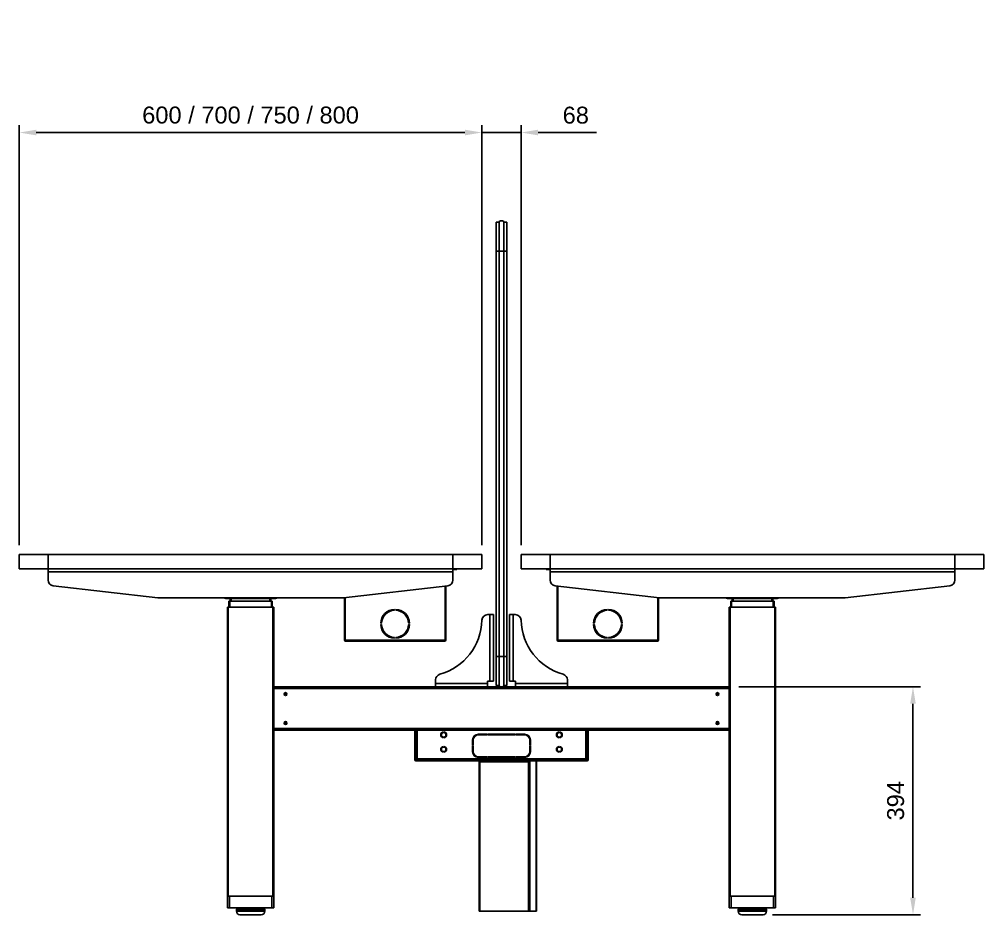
# Model space of a CAD drawing. Header units: millimetres. Extents: x -429 to 14753, y -632 to 5751.
# Drawn here: x 9592 to 11260, y 4166 to 5715 of the extents above; entities that cross this region are included whole.
import ezdxf

# ---------------------------------------------------------------- set-up
doc = ezdxf.new("R2010")
doc.units = ezdxf.units.MM
doc.header["$LTSCALE"] = 100
doc.layers.add('FURNISHERS', color=4, linetype='Continuous', lineweight=25)
doc.styles.get("Standard").update_dxf_attribs({"font": 'arial.ttf'})
doc.dimstyles.new('CGJ', dxfattribs={"dimscale": 13, "dimtxt": 2.25, "dimasz": 2.25, "dimexe": 1, "dimexo": 1.25, "dimgap": 1.15, "dimtad": 1, "dimtoh": 1, "dimdec": 1, "dimdsep": 46, "dimtxsty": 'Standard', "dimcen": 0, "dimclrd": 2, "dimclre": 2, "dimclrt": 2, "dimadec": 0, "dimazin": 0, "dimtfac": 1, "dimtdec": 1, "dimtmove": 0, "dimatfit": 0, "dimfxl": 1, "dimtolj": 1, "dimtzin": 0, "dimlwe": -1, "dimarcsym": 2})

# ---------------------------------------------------------------- blocks, each defined once
blk = doc.blocks.new('*D75')
at = {"layer": 'Defpoints', "color": 0, "transparency": 16777216}
for p in [(10392.2, 5519), (9592.2, 4789.5), (10392.2, 4789.5)]:
    blk.add_point(p, dxfattribs=at)
at = {"layer": 'FURNISHERS', "color": 2, "transparency": 16777216}
for p, q in [((9592.2, 4805.7), (9592.2, 5532)), ((10392.2, 4805.7), (10392.2, 5532))]:
    blk.add_line(p, q, dxfattribs=at)
at = {"layer": 'FURNISHERS', "color": 2, "lineweight": -2, "transparency": 16777216}
blk.add_line((9621.5, 5519), (10363, 5519), dxfattribs=at)
at = {"layer": 'FURNISHERS', "color": 2, "transparency": 16777216}
for points in [[(9621.5, 5523.9), (9621.5, 5514.2), (9592.2, 5519)], [(10363, 5523.9), (10363, 5514.2), (10392.2, 5519)]]:
    blk.add_solid(points, dxfattribs=at)
at = {"layer": 'FURNISHERS', "color": 2, "transparency": 16777216, "insert": (9992.2, 5549.1), "char_height": 29.25, "attachment_point": 5}
blk.add_mtext('\\A1;600 / 700 / 750 / 800', dxfattribs=at)
blk = doc.blocks.new('*D76')
at = {"layer": 'Defpoints', "color": 0, "transparency": 16777216}
for p in [(10820.2, 4560.5), (10878.7, 4166.5), (11137.9, 4166.5)]:
    blk.add_point(p, dxfattribs=at)
at = {"layer": 'FURNISHERS', "color": 2, "transparency": 16777216}
for p, q in [((10836.5, 4560.5), (11150.9, 4560.5)), ((10895, 4166.5), (11150.9, 4166.5))]:
    blk.add_line(p, q, dxfattribs=at)
at = {"layer": 'FURNISHERS', "color": 2, "lineweight": -2, "transparency": 16777216}
blk.add_line((11137.9, 4531.2), (11137.9, 4195.7), dxfattribs=at)
at = {"layer": 'FURNISHERS', "color": 2, "transparency": 16777216}
for points in [[(11133, 4531.2), (11142.7, 4531.2), (11137.9, 4560.5)], [(11133, 4195.7), (11142.7, 4195.7), (11137.9, 4166.5)]]:
    blk.add_solid(points, dxfattribs=at)
at = {"layer": 'FURNISHERS', "color": 2, "transparency": 16777216, "insert": (11108, 4363.5), "char_height": 29.25, "attachment_point": 5, "rotation": 90}
blk.add_mtext('\\A1;394', dxfattribs=at)
blk = doc.blocks.new('*D77')
at = {"layer": 'Defpoints', "color": 0, "transparency": 16777216}
for p in [(10460.2, 5519), (10392.2, 4789.5), (10460.2, 4789.5)]:
    blk.add_point(p, dxfattribs=at)
at = {"layer": 'FURNISHERS', "color": 2, "transparency": 16777216}
for p, q in [((10392.2, 4805.7), (10392.2, 5532)), ((10460.2, 4805.7), (10460.2, 5532))]:
    blk.add_line(p, q, dxfattribs=at)
at = {"layer": 'FURNISHERS', "color": 2, "lineweight": -2, "transparency": 16777216}
for p, q in [((10363, 5519), (10333.7, 5519)), ((10392.2, 5519), (10460.2, 5519)), ((10489.5, 5519), (10590.7, 5519))]:
    blk.add_line(p, q, dxfattribs=at)
at = {"layer": 'FURNISHERS', "color": 2, "transparency": 16777216}
for points in [[(10363, 5523.9), (10363, 5514.2), (10392.2, 5519)], [(10489.5, 5523.9), (10489.5, 5514.2), (10460.2, 5519)]]:
    blk.add_solid(points, dxfattribs=at)
at = {"layer": 'FURNISHERS', "color": 2, "transparency": 16777216, "insert": (10554.7, 5548.9), "char_height": 29.25, "attachment_point": 5}
blk.add_mtext('\\A1;68', dxfattribs=at)

msp = doc.modelspace()

# ---------------------------------------------------------------- linework, layer by layer
at = {"color": 7, "linetype": 'Continuous', "lineweight": -3}
for p, q in [((10417.21, 5313.99), (10417.21, 5363.99)), ((10417.21, 5363.99), (10422.21, 5363.99)), ((10422.21, 5364.99), (10422.21, 5313.99)), ((10422.45, 5365.42), (10422.45, 5313.99)), ((10429.97, 5365.42), (10429.97, 5313.99)), ((10430.21, 5364.99), (10430.21, 5313.99)), ((10430.21, 5363.99), (10435.21, 5363.99)), ((10435.21, 5313.99), (10435.21, 5363.99)), ((10417.21, 4612.99), (10417.21, 5313.99)), ((10417.21, 5313.99), (10422.21, 5313.99)), ((10422.45, 5313.99), (10422.21, 5313.99)), ((10422.21, 5313.99), (10422.21, 4612.99)), ((10429.97, 5313.99), (10422.45, 5313.99)), ((10422.45, 5313.99), (10422.45, 4612.99)), ((10429.97, 5313.99), (10429.97, 4612.99)), ((10430.21, 5313.99), (10429.97, 5313.99)), ((10430.21, 5313.99), (10430.21, 4612.99)), ((10430.21, 5313.99), (10435.21, 5313.99)), ((10435.21, 4612.99), (10435.21, 5313.99)), ((9592.21, 4764.49), (9592.21, 4789.49)), ((9592.21, 4789.49), (9642.21, 4789.49)), ((9642.21, 4789.49), (9642.21, 4764.49)), ((9642.21, 4789.49), (10342.21, 4789.49)), ((10342.21, 4764.49), (10342.21, 4789.49)), ((10342.21, 4789.49), (10392.21, 4789.49)), ((10392.21, 4789.49), (10392.21, 4764.49)), ((10460.21, 4764.49), (10460.21, 4789.49)), ((10460.21, 4789.49), (10510.21, 4789.49)), ((10510.21, 4789.49), (10510.21, 4764.49)), ((10510.21, 4789.49), (11210.21, 4789.49)), ((11210.21, 4764.49), (11210.21, 4789.49)), ((11210.21, 4789.49), (11260.21, 4789.49)), ((11260.21, 4789.49), (11260.21, 4764.49)), ((9642.21, 4764.49), (9592.21, 4764.49)), ((9642.21, 4764.49), (10342.21, 4764.49)), ((9642.21, 4759.49), (9642.21, 4764.49)), ((9642.21, 4745.4), (9642.21, 4759.49)), ((9642.21, 4759.49), (10342.21, 4759.49)), ((10392.21, 4764.49), (10342.21, 4764.49)), ((10342.21, 4759.49), (10342.21, 4764.49)), ((10343.91, 4763.69), (10342.21, 4763.69)), ((10342.21, 4745.4), (10342.21, 4759.49)), ((10343.91, 4763.69), (10343.91, 4764.49)), ((10348.91, 4763.69), (10343.91, 4763.69)), ((10348.91, 4764.49), (10348.91, 4763.69)), ((10510.21, 4764.49), (10460.21, 4764.49)), ((10503.51, 4763.69), (10503.51, 4764.49)), ((10508.51, 4763.69), (10503.51, 4763.69)), ((10508.51, 4764.49), (10508.51, 4763.69)), ((10510.21, 4763.69), (10508.51, 4763.69)), ((10510.21, 4764.49), (11210.21, 4764.49)), ((10510.21, 4759.49), (10510.21, 4764.49)), ((10510.21, 4745.4), (10510.21, 4759.49)), ((10510.21, 4759.49), (11210.21, 4759.49)), ((11260.21, 4764.49), (11210.21, 4764.49)), ((11210.21, 4759.49), (11210.21, 4764.49)), ((11210.21, 4745.4), (11210.21, 4759.49)), ((9651.06, 4735.47), (9831.64, 4714.56)), ((10152.78, 4714.56), (10333.36, 4735.47)), ((10328.71, 4734.93), (10328.71, 4641.09)), ((10328.91, 4734.95), (10328.91, 4641.09)), ((10329.71, 4735.04), (10329.71, 4641.09)), ((10519.06, 4735.47), (10699.64, 4714.56)), ((10522.71, 4641.09), (10522.71, 4735.04)), ((10523.51, 4641.09), (10523.51, 4734.95)), ((10523.71, 4641.09), (10523.71, 4734.93)), ((11020.78, 4714.56), (11201.36, 4735.47)), ((9832.79, 4714.49), (10151.63, 4714.49)), ((9956.28, 4713.49), (9949.21, 4713.49)), ((9954.71, 4698.49), (9954.71, 4708.49)), ((9956.21, 4708.49), (9954.71, 4708.49)), ((9956.21, 4698.49), (9956.21, 4708.49)), ((10028.21, 4708.49), (9956.21, 4708.49)), ((9956.28, 4714.49), (9956.28, 4713.49)), ((10028.14, 4713.49), (9956.28, 4713.49)), ((9957.21, 4708.49), (9957.21, 4713.49)), ((9958.71, 4708.49), (9958.71, 4713.49)), ((10025.71, 4708.49), (10025.71, 4713.49)), ((10027.21, 4708.49), (10027.21, 4713.49)), ((10028.14, 4714.49), (10028.14, 4713.49)), ((10035.21, 4713.49), (10028.14, 4713.49)), ((10028.21, 4698.49), (10028.21, 4708.49)), ((10029.71, 4708.49), (10028.21, 4708.49)), ((10029.71, 4698.49), (10029.71, 4708.49)), ((10154.71, 4641.09), (10154.71, 4714.78)), ((10155.51, 4641.09), (10155.51, 4714.87)), ((10155.71, 4641.09), (10155.71, 4714.9)), ((10696.71, 4714.9), (10696.71, 4641.09)), ((10696.91, 4714.87), (10696.91, 4641.09)), ((10697.71, 4714.78), (10697.71, 4641.09)), ((10700.79, 4714.49), (11019.63, 4714.49)), ((10824.28, 4713.49), (10817.21, 4713.49)), ((10822.71, 4698.49), (10822.71, 4708.49)), ((10824.21, 4708.49), (10822.71, 4708.49)), ((10824.21, 4698.49), (10824.21, 4708.49)), ((10896.21, 4708.49), (10824.21, 4708.49)), ((10824.28, 4714.49), (10824.28, 4713.49)), ((10896.14, 4713.49), (10824.28, 4713.49)), ((10825.21, 4708.49), (10825.21, 4713.49)), ((10826.71, 4708.49), (10826.71, 4713.49)), ((10893.71, 4708.49), (10893.71, 4713.49)), ((10895.21, 4708.49), (10895.21, 4713.49)), ((10896.14, 4714.49), (10896.14, 4713.49)), ((10903.21, 4713.49), (10896.14, 4713.49)), ((10896.21, 4698.49), (10896.21, 4708.49)), ((10897.71, 4708.49), (10896.21, 4708.49)), ((10897.71, 4698.49), (10897.71, 4708.49)), ((9952.21, 4198.49), (9952.21, 4698.49)), ((9953.71, 4698.49), (9952.21, 4698.49)), ((9953.71, 4198.49), (9953.71, 4698.49)), ((10030.71, 4698.49), (9953.71, 4698.49)), ((10030.71, 4198.49), (10030.71, 4698.49)), ((10032.21, 4698.49), (10030.71, 4698.49)), ((10032.21, 4198.49), (10032.21, 4698.49)), ((10241.21, 4692.97), (10241.21, 4694.47)), ((10243.21, 4694.47), (10243.21, 4692.97)), ((10609.21, 4692.97), (10609.21, 4694.47)), ((10611.21, 4694.47), (10611.21, 4692.97)), ((10820.21, 4198.49), (10820.21, 4698.49)), ((10821.71, 4698.49), (10820.21, 4698.49)), ((10821.71, 4198.49), (10821.71, 4698.49)), ((10898.71, 4698.49), (10821.71, 4698.49)), ((10898.71, 4198.49), (10898.71, 4698.49)), ((10900.21, 4698.49), (10898.71, 4698.49)), ((10900.21, 4198.49), (10900.21, 4698.49)), ((10217.23, 4670.49), (10218.73, 4670.49)), ((10265.69, 4670.49), (10267.19, 4670.49)), ((10402.41, 4685.49), (10406.21, 4685.49)), ((10406.21, 4685.49), (10406.21, 4570.49)), ((10412.21, 4685.49), (10406.21, 4685.49)), ((10412.21, 4570.49), (10412.21, 4685.49)), ((10440.21, 4570.49), (10440.21, 4685.49)), ((10446.21, 4685.49), (10440.21, 4685.49)), ((10446.21, 4570.49), (10446.21, 4685.49)), ((10446.21, 4685.49), (10450.01, 4685.49)), ((10585.23, 4670.49), (10586.73, 4670.49)), ((10633.69, 4670.49), (10635.19, 4670.49)), ((10218.73, 4668.49), (10217.23, 4668.49)), ((10267.19, 4668.49), (10265.69, 4668.49)), ((10586.73, 4668.49), (10585.23, 4668.49)), ((10635.19, 4668.49), (10633.69, 4668.49)), ((10154.71, 4641.09), (10155.51, 4641.09)), ((10328.71, 4641.09), (10155.71, 4641.09)), ((10328.11, 4639.49), (10156.31, 4639.49)), ((10241.21, 4644.51), (10241.21, 4646.01)), ((10243.21, 4646.01), (10243.21, 4644.51)), ((10328.91, 4641.09), (10329.71, 4641.09)), ((10522.71, 4641.09), (10523.51, 4641.09)), ((10696.71, 4641.09), (10523.71, 4641.09)), ((10696.11, 4639.49), (10524.31, 4639.49)), ((10609.21, 4644.51), (10609.21, 4646.01)), ((10611.21, 4646.01), (10611.21, 4644.51)), ((10696.91, 4641.09), (10697.71, 4641.09)), ((10417.21, 4562.99), (10417.21, 4612.99)), ((10417.21, 4612.99), (10422.21, 4612.99)), ((10422.45, 4612.99), (10422.21, 4612.99)), ((10422.21, 4612.99), (10422.21, 4561.99)), ((10429.97, 4612.99), (10422.45, 4612.99)), ((10422.45, 4612.99), (10422.45, 4561.57)), ((10429.97, 4612.99), (10429.97, 4561.57)), ((10430.21, 4612.99), (10429.97, 4612.99)), ((10430.21, 4612.99), (10430.21, 4561.99)), ((10430.21, 4612.99), (10435.21, 4612.99)), ((10435.21, 4562.99), (10435.21, 4612.99)), ((10312.21, 4566.49), (10312.21, 4572.62)), ((10402.21, 4570.49), (10406.21, 4570.49)), ((10402.21, 4566.49), (10402.21, 4570.49)), ((10406.21, 4570.49), (10412.21, 4570.49)), ((10440.21, 4570.49), (10446.21, 4570.49)), ((10446.21, 4570.49), (10450.21, 4570.49)), ((10450.21, 4570.49), (10450.21, 4566.49)), ((10540.21, 4572.62), (10540.21, 4566.49)), ((10820.21, 4560.49), (10032.21, 4560.49)), ((10820.21, 4557.49), (10032.21, 4557.49)), ((10402.21, 4566.49), (10312.21, 4566.49)), ((10312.21, 4566.49), (10312.21, 4560.49)), ((10402.21, 4560.49), (10402.21, 4566.49)), ((10417.21, 4562.99), (10422.21, 4562.99)), ((10430.21, 4562.99), (10435.21, 4562.99)), ((10540.21, 4566.49), (10450.21, 4566.49)), ((10450.21, 4566.49), (10450.21, 4560.49)), ((10540.21, 4560.49), (10540.21, 4566.49)), ((10820.21, 4488.49), (10032.21, 4488.49)), ((10820.21, 4485.49), (10032.21, 4485.49)), ((10276.21, 4485.49), (10276.21, 4434.49)), ((10277.21, 4485.49), (10277.21, 4434.49)), ((10277.71, 4485.49), (10277.71, 4434.87)), ((10280.11, 4485.49), (10280.11, 4435.89)), ((10325.71, 4481.46), (10325.71, 4482.46)), ((10325.71, 4472.52), (10325.71, 4473.52)), ((10326.71, 4482.46), (10326.71, 4481.46)), ((10326.71, 4473.52), (10326.71, 4472.52)), ((10400.71, 4478.49), (10386.21, 4478.49)), ((10386.21, 4477.49), (10400.71, 4477.49)), ((10400.71, 4477.49), (10400.71, 4478.49)), ((10401.71, 4478.49), (10401.71, 4477.49)), ((10450.71, 4478.49), (10401.71, 4478.49)), ((10401.71, 4477.49), (10450.71, 4477.49)), ((10450.71, 4477.49), (10450.71, 4478.49)), ((10466.21, 4478.49), (10451.71, 4478.49)), ((10451.71, 4478.49), (10451.71, 4477.49)), ((10451.71, 4477.49), (10466.21, 4477.49)), ((10525.71, 4481.46), (10525.71, 4482.46)), ((10525.71, 4472.52), (10525.71, 4473.52)), ((10526.71, 4482.46), (10526.71, 4481.46)), ((10526.71, 4473.52), (10526.71, 4472.52)), ((10572.31, 4435.89), (10572.31, 4485.49)), ((10574.71, 4434.87), (10574.71, 4485.49)), ((10575.21, 4434.49), (10575.21, 4485.49)), ((10576.21, 4434.49), (10576.21, 4485.49)), ((10325.71, 4456.46), (10325.71, 4457.46)), ((10326.71, 4457.46), (10326.71, 4456.46)), ((10376.21, 4468.49), (10376.21, 4458.99)), ((10376.21, 4458.99), (10377.21, 4458.99)), ((10377.21, 4457.99), (10376.21, 4457.99)), ((10376.21, 4457.99), (10376.21, 4448.49)), ((10377.21, 4458.99), (10377.21, 4468.49)), ((10377.21, 4448.49), (10377.21, 4457.99)), ((10475.21, 4468.49), (10475.21, 4458.99)), ((10475.21, 4458.99), (10476.21, 4458.99)), ((10476.21, 4457.99), (10475.21, 4457.99)), ((10475.21, 4457.99), (10475.21, 4448.49)), ((10476.21, 4458.99), (10476.21, 4468.49)), ((10476.21, 4448.49), (10476.21, 4457.99)), ((10525.71, 4456.46), (10525.71, 4457.46)), ((10526.71, 4457.46), (10526.71, 4456.46)), ((10325.71, 4447.52), (10325.71, 4448.52)), ((10326.71, 4448.52), (10326.71, 4447.52)), ((10400.71, 4439.49), (10386.21, 4439.49)), ((10386.21, 4438.49), (10400.71, 4438.49)), ((10400.71, 4438.49), (10400.71, 4439.49)), ((10450.71, 4439.49), (10401.71, 4439.49)), ((10401.71, 4439.49), (10401.71, 4438.49)), ((10401.71, 4438.49), (10450.71, 4438.49)), ((10450.71, 4438.49), (10450.71, 4439.49)), ((10466.21, 4439.49), (10451.71, 4439.49)), ((10451.71, 4439.49), (10451.71, 4438.49)), ((10451.71, 4438.49), (10466.21, 4438.49)), ((10525.71, 4447.52), (10525.71, 4448.52)), ((10526.71, 4448.52), (10526.71, 4447.52)), ((10276.21, 4434.49), (10277.21, 4434.49)), ((10277.71, 4434.87), (10278.91, 4434.87)), ((10278.21, 4433.49), (10278.21, 4432.49)), ((10278.21, 4433.49), (10574.21, 4433.49)), ((10278.21, 4432.49), (10574.21, 4432.49)), ((10279.09, 4433.49), (10279.09, 4434.69)), ((10280.11, 4435.89), (10572.31, 4435.89)), ((10387.36, 4432.49), (10387.36, 4430.89)), ((10387.36, 4430.89), (10387.36, 4172.49)), ((10388.96, 4430.89), (10387.36, 4430.89)), ((10388.16, 4432.49), (10388.16, 4430.89)), ((10388.96, 4431.69), (10388.96, 4432.49)), ((10391.96, 4431.69), (10388.96, 4431.69)), ((10388.96, 4431.69), (10388.96, 4430.89)), ((10388.96, 4430.89), (10472.76, 4430.89)), ((10388.96, 4430.89), (10388.96, 4172.49)), ((10391.96, 4432.49), (10391.96, 4431.69)), ((10469.76, 4431.69), (10391.96, 4431.69)), ((10469.76, 4431.69), (10469.76, 4432.49)), ((10472.76, 4431.69), (10469.76, 4431.69)), ((10472.76, 4432.49), (10472.76, 4431.69)), ((10472.76, 4430.89), (10472.76, 4431.69)), ((10472.76, 4430.89), (10472.76, 4172.49)), ((10474.36, 4430.89), (10472.76, 4430.89)), ((10473.56, 4432.49), (10473.56, 4430.89)), ((10474.36, 4432.49), (10474.36, 4430.89)), ((10474.36, 4430.89), (10474.36, 4172.49)), ((10475.36, 4432.49), (10475.36, 4172.49)), ((10486.36, 4432.49), (10486.36, 4172.49)), ((10486.66, 4432.49), (10486.66, 4172.49)), ((10573.33, 4433.49), (10573.33, 4434.69)), ((10574.71, 4434.87), (10573.51, 4434.87)), ((10574.21, 4432.49), (10574.21, 4433.49)), ((10575.21, 4434.49), (10576.21, 4434.49)), ((9953.71, 4198.49), (9952.21, 4198.49)), ((9952.21, 4178.49), (9952.21, 4198.49)), ((10030.71, 4198.49), (9953.71, 4198.49)), ((9955.71, 4178.49), (9955.71, 4198.49)), ((10028.71, 4198.49), (9955.71, 4198.49)), ((10028.71, 4178.49), (10028.71, 4198.49)), ((10032.21, 4198.49), (10030.71, 4198.49)), ((10032.21, 4178.49), (10032.21, 4198.49)), ((10820.21, 4178.49), (10820.21, 4198.49)), ((10821.71, 4198.49), (10820.21, 4198.49)), ((10898.71, 4198.49), (10821.71, 4198.49)), ((10823.71, 4178.49), (10823.71, 4198.49)), ((10896.71, 4198.49), (10823.71, 4198.49)), ((10896.71, 4178.49), (10896.71, 4198.49)), ((10900.21, 4198.49), (10898.71, 4198.49)), ((10900.21, 4178.49), (10900.21, 4198.49)), ((9955.71, 4178.49), (9952.21, 4178.49)), ((10028.71, 4178.49), (9955.71, 4178.49)), ((9967.71, 4175.49), (9967.71, 4172.49)), ((10016.71, 4175.49), (9967.71, 4175.49)), ((10016.71, 4172.49), (9967.71, 4172.49)), ((10016.71, 4172.49), (10016.71, 4175.49)), ((10032.21, 4178.49), (10028.71, 4178.49)), ((10388.96, 4172.49), (10387.36, 4172.49)), ((10472.76, 4172.49), (10388.96, 4172.49)), ((10474.36, 4172.49), (10472.76, 4172.49)), ((10474.36, 4172.49), (10475.36, 4172.49)), ((10475.36, 4172.49), (10486.36, 4172.49)), ((10486.36, 4172.49), (10486.66, 4172.49)), ((10823.71, 4178.49), (10820.21, 4178.49)), ((10896.71, 4178.49), (10823.71, 4178.49)), ((10835.71, 4175.49), (10835.71, 4172.49)), ((10884.71, 4175.49), (10835.71, 4175.49)), ((10884.71, 4172.49), (10835.71, 4172.49)), ((10884.71, 4172.49), (10884.71, 4175.49)), ((10900.21, 4178.49), (10896.71, 4178.49)), ((10010.71, 4166.49), (9973.71, 4166.49)), ((10878.71, 4166.49), (10841.71, 4166.49))]:
    msp.add_line(p, q, dxfattribs=at)
at = {"color": 7, "linetype": 'Continuous', "lineweight": -3, "flags": 128}
for points in [[(10155.51, 4704.38), (10155.7, 4704.47), (10155.71, 4704.47)], [(10328.71, 4704.47), (10328.72, 4704.47), (10328.91, 4704.38)], [(10523.51, 4704.38), (10523.7, 4704.47), (10523.71, 4704.47)], [(10696.71, 4704.47), (10696.72, 4704.47), (10696.91, 4704.38)]]:
    msp.add_lwpolyline(points, dxfattribs=at)
at = {"color": 7, "linetype": 'Continuous', "lineweight": -3}
for centre, radius in [((10052.71, 4547.99), 2.5), ((10052.71, 4547.99), 1.25), ((10799.71, 4547.99), 2.5), ((10799.71, 4547.99), 1.25), ((10052.71, 4497.99), 2.5), ((10052.71, 4497.99), 1.25), ((10799.71, 4497.99), 2.5), ((10799.71, 4497.99), 1.25)]:
    msp.add_circle(centre, radius, dxfattribs=at)
for centre, radius, start, end in [((10422.71, 5364.99), 0.5, 121.89079, 180), ((10426.21, 5359.37), 7.12, 58.10921, 121.89079), ((10429.71, 5364.99), 0.5, 0, 58.10921), ((9652.21, 4745.4), 10, 180, 263.39516), ((10332.21, 4745.4), 10, 276.60484, 0), ((10520.21, 4745.4), 10, 180, 263.39516), ((11200.21, 4745.4), 10, 276.60484, 0), ((9832.79, 4724.49), 10, 263.39516, 270), ((9949.21, 4718.49), 5, 233.1301, 270), ((9949.32, 4716.48), 2.99, 221.69327, 267.82793), ((9956.39, 4716.48), 2.99, 221.69327, 267.82793), ((10028.03, 4716.48), 2.99, 272.17207, 318.30673), ((10035.21, 4718.49), 5, 270, 306.8699), ((10035.1, 4716.48), 2.99, 272.17207, 318.30673), ((10151.63, 4724.49), 10, 270, 276.60484), ((10700.79, 4724.49), 10, 263.39516, 270), ((10817.21, 4718.49), 5, 233.1301, 270), ((10817.32, 4716.48), 2.99, 221.69327, 267.82793), ((10824.39, 4716.48), 2.99, 221.69327, 267.82793), ((10896.03, 4716.48), 2.99, 272.17207, 318.30673), ((10903.21, 4718.49), 5, 270, 306.8699), ((10903.1, 4716.48), 2.99, 272.17207, 318.30673), ((11019.63, 4724.49), 10, 270, 276.60484), ((10156.31, 4702.99), 0.8, 138.59038, 180), ((10242.21, 4669.49), 25, 92.29244, 177.70756), ((10242.21, 4669.49), 23.5, 92.43885, 177.56115), ((10242.21, 4669.49), 25, 2.29244, 87.70756), ((10242.21, 4669.49), 23.5, 2.43885, 87.56115), ((10328.11, 4702.99), 0.8, 0, 41.40962), ((10524.31, 4702.99), 0.8, 138.59038, 180), ((10610.21, 4669.49), 25, 92.29244, 177.70756), ((10610.21, 4669.49), 23.5, 92.43885, 177.56115), ((10610.21, 4669.49), 25, 2.29244, 87.70756), ((10610.21, 4669.49), 23.5, 2.43885, 87.56115), ((10696.11, 4702.99), 0.8, 0, 41.40962), ((10292.45, 4678.52), 100, 285.69496, 358.42212), ((10402.41, 4675.49), 10, 90, 178.42212), ((10450.01, 4675.49), 10, 1.57788, 90), ((10559.97, 4678.52), 100, 181.57788, 254.30504), ((10242.21, 4669.49), 25, 182.29244, 267.70756), ((10242.21, 4669.49), 23.5, 182.43885, 267.56115), ((10242.21, 4669.49), 23.5, 272.43885, 357.56115), ((10242.21, 4669.49), 25, 272.29244, 357.70756), ((10610.21, 4669.49), 25, 182.29244, 267.70756), ((10610.21, 4669.49), 23.5, 182.43885, 267.56115), ((10610.21, 4669.49), 25, 272.29244, 357.70756), ((10610.21, 4669.49), 23.5, 272.43885, 357.56115), ((10156.31, 4641.09), 1.6, 180, 270), ((10156.31, 4641.09), 0.8, 180, 236.02018), ((10328.11, 4641.09), 1.6, 270, 0), ((10328.11, 4641.09), 0.8, 303.9456, 0), ((10524.31, 4641.09), 1.6, 180, 270), ((10524.31, 4641.09), 0.8, 180, 236.02018), ((10696.11, 4641.09), 1.6, 270, 0), ((10696.11, 4641.09), 0.8, 303.93942, 0), ((10322.21, 4572.62), 10, 105.69496, 180), ((10530.21, 4572.62), 10, 0, 74.30504), ((10422.71, 4561.99), 0.5, 180, 238.10921), ((10426.21, 4567.62), 7.12, 238.10921, 301.89079), ((10429.71, 4561.99), 0.5, 301.89079, 360), ((10326.21, 4477.49), 4.99, 95.74641, 264.25359), ((10326.21, 4477.49), 4.74, 96.05135, 263.94865), ((10326.21, 4477.49), 4, 97.18076, 262.81924), ((10326.21, 4477.49), 4.99, 275.74641, 84.25359), ((10326.21, 4477.49), 4.74, 276.05135, 83.94865), ((10326.21, 4477.49), 4, 277.18076, 82.81924), ((10386.21, 4468.49), 10, 90, 180), ((10386.21, 4468.49), 9, 90, 180), ((10466.21, 4468.49), 10, 0, 90), ((10466.21, 4468.49), 9, 0, 90), ((10526.21, 4477.49), 4.99, 95.74641, 264.25359), ((10526.21, 4477.49), 4.74, 96.05135, 263.94865), ((10526.21, 4477.49), 4, 97.18076, 262.81924), ((10526.21, 4477.49), 4.99, 275.74641, 84.25359), ((10526.21, 4477.49), 4.74, 276.05135, 83.94865), ((10526.21, 4477.49), 4, 277.18076, 82.81924), ((10326.21, 4452.49), 4.99, 95.74641, 264.25359), ((10326.21, 4452.49), 4.74, 96.05135, 263.94865), ((10326.21, 4452.49), 4, 97.18076, 262.81924), ((10326.21, 4452.49), 4.99, 275.74641, 84.25359), ((10326.21, 4452.49), 4.74, 276.05135, 83.94865), ((10326.21, 4452.49), 4, 277.18076, 82.81924), ((10526.21, 4452.49), 4.99, 95.74641, 264.25359), ((10526.21, 4452.49), 4.74, 96.05135, 263.94865), ((10526.21, 4452.49), 4, 97.18076, 262.81924), ((10526.21, 4452.49), 4.99, 275.74641, 84.25359), ((10526.21, 4452.49), 4.74, 276.05135, 83.94865), ((10526.21, 4452.49), 4, 277.18076, 82.81924), ((10386.21, 4448.49), 10, 180, 270), ((10386.21, 4448.49), 9, 180, 270), ((10466.21, 4448.49), 9, 270, 0), ((10466.21, 4448.49), 10, 270, 0), ((10278.21, 4434.49), 2, 180, 270), ((10278.21, 4434.49), 1, 180, 270), ((10574.21, 4434.49), 1, 270, 0), ((10574.21, 4434.49), 2, 270, 0), ((9970.71, 4175.49), 3, 90, 180), ((9973.71, 4172.49), 6, 180, 270), ((10010.71, 4172.49), 6, 270, 0), ((10013.71, 4175.49), 3, 0, 90), ((10838.71, 4175.49), 3, 90, 180), ((10841.71, 4172.49), 6, 180, 270), ((10878.71, 4172.49), 6, 270, 0), ((10881.71, 4175.49), 3, 0, 90)]:
    msp.add_arc(centre, radius, start, end, dxfattribs=at)
for points, knots in [([(10156.31, 4639.49), (10156.27, 4639.51), (10156.18, 4639.55), (10156.04, 4639.84), (10155.91, 4640.27), (10155.8, 4640.71), (10155.73, 4640.99), (10155.71, 4641.09)], [0, 0, 0, 0, 0.2207426, 0.4415058, 0.662269, 0.883032, 1, 1, 1, 1]), ([(10328.71, 4641.09), (10328.67, 4640.91), (10328.58, 4640.54), (10328.44, 4640.05), (10328.31, 4639.68), (10328.2, 4639.51), (10328.13, 4639.5), (10328.11, 4639.49)], [0, 0, 0, 0, 0.2207426, 0.4415058, 0.662269, 0.883032, 1, 1, 1, 1]), ([(10524.31, 4639.49), (10524.27, 4639.51), (10524.18, 4639.55), (10524.04, 4639.84), (10523.91, 4640.27), (10523.8, 4640.71), (10523.73, 4640.99), (10523.71, 4641.09)], [0, 0, 0, 0, 0.2207426, 0.4415058, 0.662269, 0.883032, 1, 1, 1, 1]), ([(10696.71, 4641.09), (10696.67, 4640.91), (10696.58, 4640.54), (10696.44, 4640.05), (10696.31, 4639.68), (10696.2, 4639.51), (10696.13, 4639.5), (10696.11, 4639.49)], [0, 0, 0, 0, 0.2207426, 0.4415058, 0.662269, 0.883032, 1, 1, 1, 1]), ([(10280.11, 4435.89), (10279.83, 4435.82), (10279.27, 4435.66), (10278.53, 4435.44), (10277.99, 4435.21), (10277.74, 4435.02), (10277.72, 4434.91), (10277.71, 4434.87)], [0, 0, 0, 0, 0.222483, 0.4449936, 0.6675043, 0.8900148, 1, 1, 1, 1]), ([(10280.11, 4435.89), (10279.93, 4435.79), (10279.59, 4435.61), (10279.2, 4435.35), (10278.95, 4435.1), (10278.92, 4434.94), (10278.91, 4434.87)], [0, 0, 0, 0, 0.2867804, 0.5315635, 0.7762578, 1, 1, 1, 1]), ([(10279.09, 4433.49), (10279.16, 4433.52), (10279.31, 4433.58), (10279.54, 4434.02), (10279.77, 4434.67), (10279.96, 4435.34), (10280.07, 4435.75), (10280.11, 4435.89)], [0, 0, 0, 0, 0.222483, 0.4449936, 0.6675043, 0.8900148, 1, 1, 1, 1]), ([(10279.09, 4434.69), (10279.18, 4434.72), (10279.37, 4434.76), (10279.63, 4435.07), (10279.87, 4435.46), (10280.03, 4435.75), (10280.11, 4435.89)], [0, 0, 0, 0, 0.2867804, 0.5315635, 0.7762578, 1, 1, 1, 1]), ([(10574.71, 4434.87), (10574.68, 4434.94), (10574.62, 4435.1), (10574.18, 4435.32), (10573.53, 4435.55), (10572.86, 4435.74), (10572.45, 4435.85), (10572.31, 4435.89)], [0, 0, 0, 0, 0.222483, 0.4449936, 0.6675043, 0.8900148, 1, 1, 1, 1]), ([(10573.51, 4434.87), (10573.49, 4434.97), (10573.44, 4435.15), (10573.13, 4435.41), (10572.74, 4435.66), (10572.45, 4435.82), (10572.31, 4435.89)], [0, 0, 0, 0, 0.2867804, 0.5315635, 0.7762578, 1, 1, 1, 1]), ([(10572.31, 4435.89), (10572.39, 4435.61), (10572.54, 4435.05), (10572.77, 4434.31), (10572.99, 4433.77), (10573.18, 4433.52), (10573.3, 4433.5), (10573.33, 4433.49)], [0, 0, 0, 0, 0.222483, 0.4449936, 0.6675043, 0.8900148, 1, 1, 1, 1]), ([(10572.31, 4435.89), (10572.41, 4435.71), (10572.59, 4435.38), (10572.85, 4434.98), (10573.1, 4434.74), (10573.26, 4434.71), (10573.33, 4434.69)], [0, 0, 0, 0, 0.2867804, 0.5315635, 0.7762578, 1, 1, 1, 1])]:
    msp.add_open_spline(points, degree=3, knots=knots, dxfattribs=at)

# ---------------------------------------------------------------- dimensions: what is measured, and where the dimension line sits
at = {"layer": 'FURNISHERS'}
dim = msp.add_linear_dim(base=(10392.21, 5519.04), p1=(9592.21, 4789.49), p2=(10392.21, 4789.49), text='600 / 700 / 750 / <>', dimstyle='CGJ', dxfattribs=at)
dim.commit()
dim.dimension.update_dxf_attribs({"geometry": '*D75', "text_midpoint": (9992.21, 5549.12)})
dim = msp.add_linear_dim(base=(10460.21, 5519.04), p1=(10392.21, 4789.49), p2=(10460.21, 4789.49), dimstyle='CGJ', dxfattribs=at)
dim.commit()
dim.dimension.update_dxf_attribs({"geometry": '*D77', "text_midpoint": (10554.72, 5548.93)})
dim = msp.add_linear_dim(base=(11137.86, 4166.49), p1=(10820.21, 4560.49), p2=(10878.71, 4166.49), angle=90, dimstyle='CGJ', dxfattribs=at)
dim.commit()
dim.dimension.update_dxf_attribs({"geometry": '*D76', "text_midpoint": (11107.97, 4363.49)})

doc.saveas('drawing.dxf')
